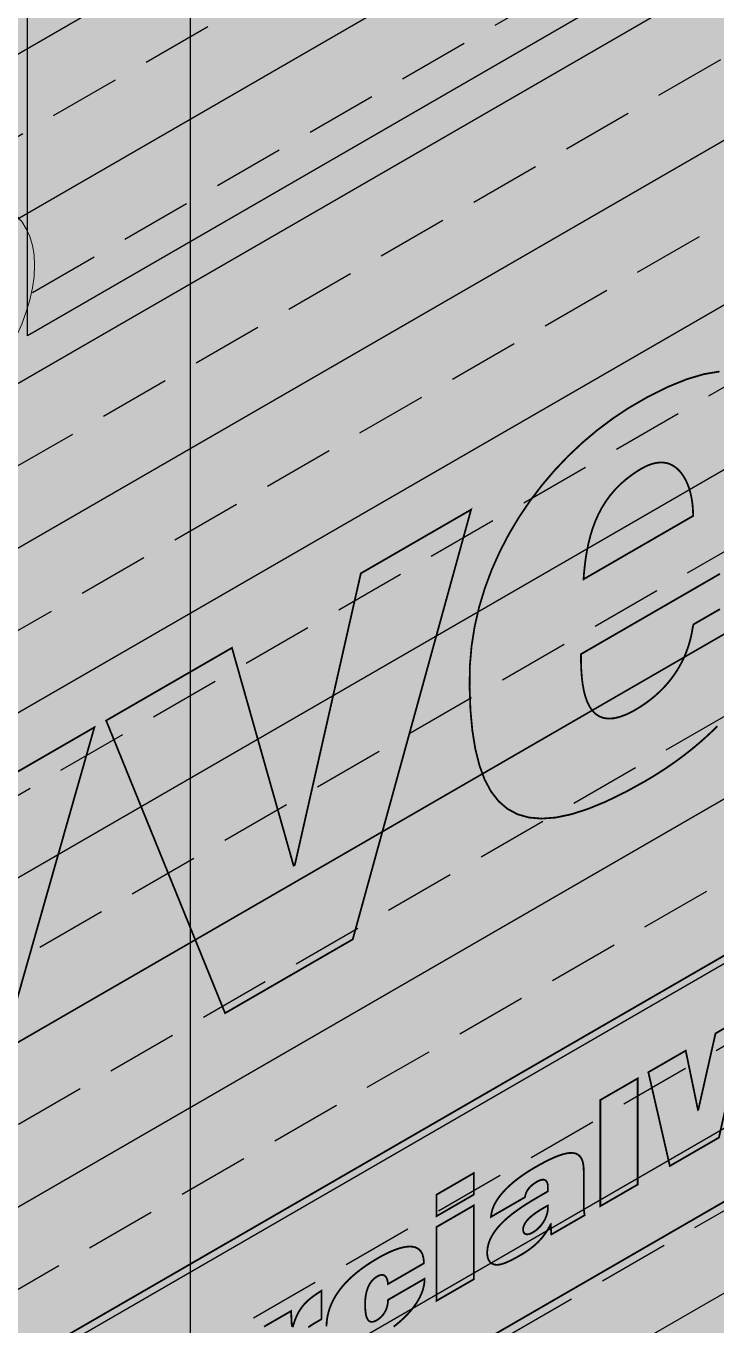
# Model space of a CAD drawing. Extents: x -71.6 to -20.6, y 313.3 to 379.3.
# Drawn here: x -48.71 to -46.894, y 361.529 to 364.944 of the extents above; entities that cross this region are included whole.
import ezdxf

# ---------------------------------------------------------------- set-up
doc = ezdxf.new("R2010")
doc.units = 0
doc.header["$LTSCALE"] = 1.5
doc.header["$MEASUREMENT"] = 0
doc.linetypes.add('DASHED', pattern=[0.75, 0.5, -0.25])
for name, color, linetype in [('DUPONTLOGO', 250, 'CONTINUOUS'), ('FASTENING', 250, 'CONTINUOUS'), ('StraightFlash', 252, 'CONTINUOUS'), ('STRUCTURE', 250, 'CONTINUOUS'), ('TEXT', 7, 'CONTINUOUS')]:
    doc.layers.add(name, color=color, linetype=linetype)
doc.layers.add('EXTERIOR INSULATION', color=7, linetype='CONTINUOUS', true_color=0xcdd69f)
doc.layers.add('Tyvek CommercialWrap', color=7, linetype='DASHED', true_color=0x00538e)
doc.layers.add('Metal Stud', color=250, linetype='CONTINUOUS', lineweight=18)
doc.styles.add('DETAILS', font='sanss___.ttf', dxfattribs={"height": 1})
doc.dimstyles.new('TYVEKDETAILS', dxfattribs={"dimscale": 6, "dimtxt": 1.5, "dimasz": 0.1, "dimexe": 0.75, "dimexo": 0.75, "dimgap": 0.75, "dimtad": 0, "dimtih": 1, "dimtoh": 1, "dimdec": 4, "dimzin": 0, "dimdsep": 46, "dimlunit": 4, "dimtxsty": 'DETAILS', "dimcen": 0.0625, "dimadec": 0, "dimazin": 0, "dimtfac": 1, "dimtdec": 4, "dimtofl": 0, "dimtmove": 0, "dimatfit": 3, "dimfxl": 1, "dimfrac": 2, "dimtolj": 1, "dimtzin": 0, "dimarcsym": 0})

# ---------------------------------------------------------------- blocks, each defined once
blk = doc.blocks.new('SS-DGG 3')
at = {"layer": 'STRUCTURE', "linetype": 'Continuous'}
h = blk.add_hatch(dxfattribs=at)
h.set_pattern_fill('AR-SAND', color=256, scale=0.25, style=0)
h.set_pattern_definition([(37.50000000000001, (79.94024496704947, -57.0570559457297), (-0.01574833952740204, 0.4817059422532897), [0, -0.38, 0, -0.425, 0, -0.40625]), (7.499999999999999, (79.94024496704947, -57.0570559457297), (0.4424441763169318, 0.7055365163074351), [0, -0.205, 0, -0.3425, 0, -0.13125]), (327.5, (79.63274496704952, -57.0570559457297), (0.7785354654378738, 0.001414763384241124), [0, -0.125, 0, -0.45, 0, -0.5875]), (317.5, (79.63274496704952, -57.0570559457297), (0.7515316511430733, 0.2194188912335623), [0, -0.0625, 0, -0.295, 0, -0.3375])])
h.paths.add_polyline_path([(-9.361529335875048, -9.008011674475199, -0.02073115222964427), (-9.115622553334788, -7.541162660856372, -0.04506024657635373), (-8.785786544606253, -6.46581211310172, -0.06032015627787331), (-8.316433437085834, -5.623101134866914, -0.02256722528568555), (-7.112550708383765, -4.106433066110213), (-7.383183647066403, -3.950183066110213, 0.02256722528565227), (-8.58706637576688, -5.466851134864584, 0.06032015627807897), (-9.056419483289119, -6.309562113102089, 0.04506024657631969), (-9.386255492017312, -7.384912660855946, 0.02073115222964958), (-9.632162274557686, -8.851761674475142, -0.04479910819462923), (-9.82971288773956, -9.75997099879686, -0.0209138494887252), (-10.02612959102544, -10.30559914432922, -0.05565526587534104), (-10.35505439201643, -10.90976141895965, -0.01612494577826756), (-10.96881070110408, -11.73066645620247, -0.03370422444087456), (-11.47628092022478, -12.28462234043417), (-12.5013315534427, -13.26236729944793), (-12.99228557306083, -13.53026127893995), (-12.72165263437807, -13.68651127893995), (-12.23069861476017, -13.41861729944793), (-11.20564798154214, -12.44087234043417, 0.03370422444086479), (-10.69817776242155, -11.88691645620264, 0.01612494577826873), (-10.0844214533339, -11.06601141895979, 0.05565526587535749), (-9.7554966523428, -10.46184914432916, 0.02091384948871565), (-9.559079949056922, -9.91622099879703, 0.04479910819463601)])
h.paths.add_polyline_path([(0, 0), (-0.2852014616937595, 0.1559884672348915), (-7.383183647066403, -3.950183066110213), (-7.112550708383765, -4.106433066110213)])
at = {"layer": 'STRUCTURE', "true_color": 0xffff42}
blk.add_hatch(color=51, dxfattribs=at).paths.add_polyline_path([(0, -1.77635683940025e-15), (-7.112550708383793, -4.106433066110226, 0.02256722528569491), (-8.31643343708631, -5.623101134867569, 0.0603201562778148), (-8.785786544606207, -6.465812113101604, 0.04506024657639199), (-9.115622553334958, -7.541162660857156, 0.02073115222963103), (-9.361529335875034, -9.00801167447508, -0.0447991081947474), (-9.55907994905758, -9.916220998799123, -0.02091384948866261), (-9.755496652343071, -10.46184914432983, -0.05565526587532155), (-10.08442145333406, -11.06601141896001, -0.01612494577827549), (-10.698177762422, -11.8869164562032, -0.03370422444084319), (-11.20564798154232, -12.44087234043434), (-12.23069861476006, -13.41861729944793), (-12.72165263437819, -13.68651127893995), (-12.72165263437807, -23.68184241370699), (0, -16.33699284071213)])
blk = doc.blocks.new('CW logo')
at = {"layer": 'DUPONTLOGO', "lineweight": 35, "true_color": 0x00538e}
h = blk.add_hatch(color=154, dxfattribs=at)
h.paths.add_polyline_path([(0, 2.355096879958069), (-0.3621389315858323, 2.146073815514114), (-0.3621267194413349, 2.410881955815739), (0.6981072376104294, 3.023027908627228), (0.6981072376104294, 2.758195344036608), (0.3277128963750329, 2.544336270389522), (0.3277128963750329, 1.443020659400418), (0, 1.253817905402343)])
h.paths.add_polyline_path([(1.520582954322208, 3.081597353419966), (1.073215466604552, 1.510114181020867), (0.7864376784334581, 1.344529714393389), (0.9027461421961789, 1.746638994771274), (0.5586323358219261, 2.526237872311299), (0.891291150699999, 2.718310480255695), (1.053492853314197, 2.151544856228725), (1.056814556605218, 2.153449950763161), (1.233756317573352, 2.916025098936984)])
h.paths.add_polyline_path([(1.864513578530023, 2.330281802431159), (1.551540740508699, 3.099500357186912), (1.88256312803037, 3.290595993575153), (2.044764830644453, 2.718212783100057), (2.048062109646594, 2.720093453345726), (2.221767652334734, 3.486429942010773), (2.511830507363698, 3.653882866739423), (2.200420823832474, 2.524235080621224)])
h.paths.add_polyline_path([(2.801136209436436, 3.274134022853559), (2.801164661375992, 3.252907077126793), (2.801857902138977, 3.232514688332571), (2.803285357539266, 3.213101187573443), (2.805516453390396, 3.194810905952409), (2.808620615506243, 3.177788174572015), (2.812667269700341, 3.162177324535264), (2.817725841786682, 3.14812268694493), (2.82386575757846, 3.13576859290356), (2.831156442889778, 3.125259373514155), (2.839667323534286, 3.116739359879489), (2.849467825325632, 3.110352883102223), (2.86062737407758, 3.106244274285245), (2.873215395603665, 3.104557864531216), (2.88730131571765, 3.105437984943023), (2.902954560233411, 3.109028966623441), (2.920244554964484, 3.115475140675244), (2.939240725724517, 3.124920838201092), (2.955266474176256, 3.134408069732558), (2.969538514052033, 3.143865374353481), (2.98312694873232, 3.153873422032916), (2.996020216811075, 3.164418786621695), (3.008206756882146, 3.175488041970766), (3.01967500753949, 3.187067761931189), (3.030413407376727, 3.19914452035357), (3.040410394987816, 3.211704891088971), (3.049654408966717, 3.224735447988337), (3.058133887906706, 3.238222764902503), (3.065837270402426, 3.252153415682415), (3.072752995047153, 3.266513974178906), (3.078869500434735, 3.281291014242925), (3.084175225159242, 3.296471109725303), (3.088658607814637, 3.312040834477102), (3.092308086994194, 3.327986762349155), (3.095112101292102, 3.344295467192296), (3.096964878988615, 3.352165235581651), (3.102717390983571, 3.355485791286128), (3.113250071070297, 3.36156563101099), (3.127885415109859, 3.370013675131418), (3.145945918963207, 3.380438844022365), (3.166754078491522, 3.392450058058898), (3.189632389555641, 3.405656237616199), (3.213903348016288, 3.419666303069221), (3.238889449734984, 3.43408917479303), (3.263913190572566, 3.44853377316258), (3.288297066389759, 3.462609018553053), (3.311363573048084, 3.475923831339514), (3.332435206408149, 3.488087131896918), (3.350834462330795, 3.498707840600332), (3.365883836677654, 3.507394877824936), (3.376905825309336, 3.51375716394557), (3.383222924086795, 3.517403619337529), (3.383853035125981, 3.510665757993706), (3.381199987440596, 3.488289877562465), (3.377457391180428, 3.465977181634457), (3.372679266513956, 3.443760977387228), (3.366919633609314, 3.42167457199821), (3.360232512635093, 3.399751272645062), (3.352671923758976, 3.378024386505444), (3.34429188714978, 3.356527220756789), (3.335146422975299, 3.335293082576641), (3.325289551404353, 3.31435527914266), (3.314775292604622, 3.293747117632392), (3.303657666744812, 3.273501905223384), (3.291990693993057, 3.25365294909318), (3.279828394517381, 3.23423355641944), (3.267224788486374, 3.215277034379596), (3.254233896068286, 3.196816690151195), (3.240909737431025, 3.178885830912009), (3.227431981641644, 3.161589973072637), (3.214632874049357, 3.145364617457062), (3.201454490495394, 3.12955698019573), (3.187914330874946, 3.114163704751491), (3.174029895083436, 3.099181434586853), (3.159818683015942, 3.084606813164783), (3.145298194567545, 3.070436483947901), (3.130485929633551, 3.056667090398946), (3.11539938810904, 3.043295275980654), (3.10005606988932, 3.030317684155762), (3.084473474869469, 3.017730958386892), (3.068669102944796, 3.005531742136895), (3.052660454010606, 2.993716678868395), (3.036465027961526, 2.982282412044242), (3.020100324693544, 2.971225585127058), (3.003583844101058, 2.960542841579581), (2.986933086079944, 2.950230824864661), (2.970165550525053, 2.940286178444808), (2.918866454831573, 2.911971086173821), (2.866978516865174, 2.886638987691072), (2.818953634541685, 2.86693335414418), (2.774712742760926, 2.852864341209738), (2.734176776422487, 2.844442104564791), (2.697266670426416, 2.841676799886159), (2.663903359671963, 2.844578582850886), (2.634007779059402, 2.853157609135565), (2.607500863488326, 2.86742403441724), (2.584303547858553, 2.887388014372732), (2.564336767069676, 2.913059704679085), (2.547521456021741, 2.944449261013006), (2.533778549614226, 2.981566839051425), (2.523028982747064, 3.024422594471162), (2.515193690320189, 3.073026682949262), (2.510193607232964, 3.127389260162431), (2.507949668385436, 3.187520481787715), (2.508668727544546, 3.243695677437017), (2.513149438641221, 3.295571807666988), (2.521295421501463, 3.346845865000091), (2.532939308275445, 3.397374493737743), (2.547913731112999, 3.44701433818102), (2.566051322163958, 3.495622042631112), (2.587184713578495, 3.543054251389322), (2.611146537506443, 3.589167608756838), (2.637769426097748, 3.633818759034739), (2.66688601150247, 3.676864346524439), (2.698328925870442, 3.71816101552713), (2.731930801351496, 3.757565410343773), (2.767524270095578, 3.794934175275898), (2.804941964253089, 3.830123954624582), (2.844016515973294, 3.862991392691015), (2.884580557406821, 3.893393133776385), (2.926466720703161, 3.921185822181997), (2.975674411106638, 3.94968576244969), (3.02962415495449, 3.97665441564186), (3.079171836824912, 3.996754242031329), (3.124459865700828, 4.010171888041214), (3.165630650565731, 4.017094000094517), (3.202826600402659, 4.017707224614469), (3.236190124194536, 4.012198208024074), (3.265863630924628, 4.000753596746563), (3.291989529576199, 3.983560037205052), (3.314710229132288, 3.960804175822545), (3.334168138575933, 3.932672659022273), (3.350505666890399, 3.899352133227239), (3.363865223059065, 3.861029244860674), (3.374389216064628, 3.817890640345581), (3.382220054890581, 3.770122966105191), (3.387500148519848, 3.717912868562507), (3.390371905935581, 3.661446994140761), (3.390739528805057, 3.614537661694044), (3.382540435834699, 3.609803968733786), (3.364102100000196, 3.599158715550743), (3.336810283493719, 3.583401962927041), (3.302050748507099, 3.563333771644579), (3.261209257232736, 3.539754202485483), (3.215671571862572, 3.513463316231764), (3.166823454589121, 3.485261173665435), (3.116050667604213, 3.455947835568509), (3.06473897310002, 3.426323362722997), (3.014274133269055, 3.397187815910911), (2.966041910303147, 3.369341255914378), (2.921428066394469, 3.343583743515296), (2.88181836373542, 3.320715339495791), (2.848598564517602, 3.301536104637876), (2.823154430933982, 3.286846099723448), (2.806871725176052, 3.277445385534634)])
h.paths.add_polyline_path([(3.485382663093787, 3.266098431804039), (3.485382663093787, 4.632271031672644), (3.796743498047363, 4.81200937372023), (3.796719073758368, 3.445861198140506)])
h.paths.add_polyline_path([(3.796743498047363, 3.975697297344027), (4.080260643649808, 4.559437802159664), (4.419465167954513, 4.755271750595284), (4.140881728710497, 4.195173957439124), (4.460449124735987, 3.82905386676191), (4.091715635145988, 3.616147340382099)])
h.paths.add_polyline_path([(3.007181109452631, 3.586078199563417), (3.030992503055472, 3.599825856569396), (3.052283283362272, 3.612118221725837), (3.070246854118409, 3.622489601640837), (3.084076619069151, 3.63047430292238), (3.096108346535289, 3.637420896017761), (3.095959459094047, 3.646757024399108), (3.095514390518815, 3.655907674574791), (3.094775531433015, 3.664858297895307), (3.093745272459614, 3.673594345711309), (3.09242600422192, 3.682101269372993), (3.090820117343014, 3.690364520231128), (3.088930002445977, 3.698369549636027), (3.086758050154231, 3.706101808938115), (3.084306651090628, 3.713546749488046), (3.081578195878706, 3.720689822636131), (3.078575075141089, 3.727516479732913), (3.075299679501427, 3.734012172128815), (3.071754399582801, 3.740162351174376), (3.067941626008064, 3.745952468220025), (3.063863749400753, 3.751367974616301), (3.059523160383719, 3.756394321713628), (3.054921920602852, 3.760985266962393), (3.050060361436749, 3.765067877857405), (3.044938403642959, 3.768623305117671), (3.039555978917633, 3.771633175096553), (3.033913018957605, 3.774079114147639), (3.028009455458914, 3.775942748624061), (3.021845220118394, 3.777205704879407), (3.015420244632537, 3.777849609267037), (3.008734460697383, 3.777856088140425), (3.001787800009993, 3.777206767852817), (2.994580194266291, 3.775883274757916), (2.987111575163226, 3.773867235208968), (2.979381874397063, 3.771140275559333), (2.971391023664296, 3.767684022162598), (2.963138954661644, 3.763480101372011), (2.954625599085034, 3.758510139541045), (2.940516394299721, 3.749336474992674), (2.922359110850721, 3.735953560200642), (2.905929727133184, 3.721813628970494), (2.891138902144576, 3.70695476051435), (2.877897294881905, 3.691415034043757), (2.866115564342522, 3.675232528770721), (2.855704369523664, 3.65844532390679), (2.846574369422797, 3.641091498663855), (2.838636223037156, 3.623209132253805), (2.831800589363866, 3.604836303888192), (2.825978127400276, 3.586011092779018), (2.821079496143739, 3.56677157813806), (2.817015354591376, 3.547155839176981), (2.813696361740426, 3.527201955107671), (2.81103317658858, 3.506948005141909), (2.808936458132393, 3.486432068491355), (2.807884618182243, 3.471013123987063), (2.812539350735506, 3.473700562936074), (2.822739432540061, 3.479589643954114), (2.837678267341062, 3.488214673649509), (2.856549258883661, 3.499109958630356), (2.878545810913465, 3.51180980550464), (2.902861327175629, 3.525848520880686), (2.928689211415076, 3.540760411366364), (2.955222867377756, 3.556079783569999), (2.981655698808368, 3.571340944099575)], flags=16)
at = {"layer": 'DUPONTLOGO', "true_color": 0xe0393d}
h = blk.add_hatch(color=242, dxfattribs=at)
edge = h.paths.add_edge_path()
edge.add_spline(control_points=[(1.363205048766872, 4.296119543481154), (1.363192836622375, 4.60051945609689), (0.8881770538646379, 4.523900461803692), (0.2320185324475688, 4.145055316607227), (-0.424139988969614, 3.766234595699757), (-0.9012074119951876, 3.293160543910062), (-0.9011951998508039, 2.988760631294326), (-0.9011951998508039, 2.681967138365962), (-0.4241155646807329, 2.759831771393237), (0.2320429567363362, 3.138676916589588), (0.8882014781536327, 3.517497637497172), (1.363180624477764, 3.989326050552677), (1.363205048766872, 4.296119543481154)], knot_values=[0, 0, 0, 0, 1, 1, 1, 2, 2, 2, 3, 3, 3, 4, 4, 4, 4], degree=3, periodic=0)
edge = h.paths.add_edge_path(flags=16)
edge.add_spline(control_points=[(0.2320307445920662, 4.11462265263242), (-0.398005999841871, 3.750871717978839), (-0.8728141761439474, 3.27936082067913), (-0.8728263882882175, 3.005124904860281)], knot_values=[1, 1, 1, 1, 2, 2, 2, 2], degree=3, periodic=0)
edge.add_spline(control_points=[(-0.8728263882882175, 3.005124904860281), (-0.8728263882882175, 2.728519833017685), (-0.398005999841871, 2.805431918777799), (0.2320307445920662, 3.169182853431266)], knot_values=[0, 0, 0, 0, 1, 1, 1, 1], degree=3, periodic=0)
edge.add_spline(control_points=[(0.2320307445920662, 3.169182853431266), (0.8619820040148625, 3.532884939506971), (1.336802392460982, 4.00427371536216), (1.336802392460982, 4.280878787204756)], knot_values=[3, 3, 3, 3, 4, 4, 4, 4], degree=3, periodic=0)
edge.add_spline(control_points=[(1.336802392460982, 4.280878787204756), (1.336802392460982, 4.555139127312486), (0.8619820040148625, 4.478324738708011), (0.2320307445920662, 4.11462265263242)], knot_values=[2, 2, 2, 2, 3, 3, 3, 3], degree=3, periodic=0)
at = {"layer": 'DUPONTLOGO', "color": 154, "lineweight": 35, "true_color": 0x00538e, "const_width": 0.004706596863467137}
for points in [[(3.159818683015942, 3.084606813164783), (3.145298194567545, 3.070436483947901), (3.130485929633551, 3.056667090398946), (3.11539938810904, 3.043295275980654), (3.10005606988932, 3.030317684155762), (3.084473474869469, 3.017730958386892), (3.068669102944796, 3.005531742136895), (3.052660454010606, 2.993716678868395), (3.036465027961526, 2.982282412044242), (3.020100324693544, 2.971225585127058), (3.003583844101058, 2.960542841579581), (2.986933086079944, 2.950230824864661), (2.970165550525053, 2.940286178444808), (2.918866454831573, 2.911971086173821), (2.866978516865174, 2.886638987691072), (2.818953634541685, 2.86693335414418), (2.774712742760926, 2.852864341209738), (2.734176776422487, 2.844442104564791), (2.697266670426416, 2.841676799886159), (2.663903359671963, 2.844578582850886), (2.634007779059402, 2.853157609135565), (2.607500863488326, 2.86742403441724), (2.584303547858553, 2.887388014372732), (2.564336767069676, 2.913059704679085), (2.547521456021741, 2.944449261013006), (2.533778549614226, 2.981566839051425), (2.523028982747064, 3.024422594471162), (2.515193690320189, 3.073026682949262), (2.510193607232964, 3.127389260162431), (2.507949668385436, 3.187520481787715), (2.508668727544546, 3.243695677437017), (2.513149438641221, 3.295571807666988), (2.521295421501463, 3.346845865000091), (2.532939308275445, 3.397374493737743), (2.547913731112999, 3.44701433818102), (2.566051322163958, 3.495622042631112), (2.587184713578495, 3.543054251389322), (2.611146537506443, 3.589167608756838), (2.637769426097748, 3.633818759034739), (2.66688601150247, 3.676864346524439), (2.698328925870442, 3.71816101552713), (2.731930801351496, 3.757565410343773), (2.767524270095578, 3.794934175275898), (2.804941964253089, 3.830123954624582), (2.844016515973294, 3.862991392691015), (2.884580557406821, 3.893393133776385), (2.926466720703161, 3.921185822181997), (2.975674411106638, 3.94968576244969), (3.02962415495449, 3.97665441564186), (3.079171836824912, 3.996754242031329), (3.124459865700828, 4.010171888041214), (3.165630650565731, 4.017094000094517)], [(3.166823454589121, 3.485261173665435), (3.116050667604213, 3.455947835568509), (3.06473897310002, 3.426323362722997), (3.014274133269055, 3.397187815910911), (2.966041910303147, 3.369341255914378), (2.921428066394469, 3.343583743515296), (2.88181836373542, 3.320715339495791), (2.848598564517602, 3.301536104637876), (2.823154430933982, 3.286846099723448), (2.806871725176052, 3.277445385534634), (2.801136209436436, 3.274134022853559), (2.801164661375992, 3.252907077126793), (2.801857902138977, 3.232514688332571), (2.803285357539266, 3.213101187573443), (2.805516453390396, 3.194810905952409), (2.808620615506243, 3.177788174572015), (2.812667269700341, 3.162177324535264), (2.817725841786682, 3.14812268694493), (2.82386575757846, 3.13576859290356), (2.831156442889778, 3.125259373514155), (2.839667323534286, 3.116739359879489), (2.849467825325632, 3.110352883102223), (2.86062737407758, 3.106244274285245), (2.873215395603665, 3.104557864531216), (2.88730131571765, 3.105437984943023), (2.902954560233411, 3.109028966623441), (2.920244554964484, 3.115475140675244), (2.939240725724517, 3.124920838201092), (2.955266474176256, 3.134408069732558), (2.969538514052033, 3.143865374353481), (2.98312694873232, 3.153873422032916), (2.996020216811075, 3.164418786621695), (3.008206756882146, 3.175488041970766), (3.01967500753949, 3.187067761931189), (3.030413407376727, 3.19914452035357), (3.040410394987816, 3.211704891088971), (3.049654408966717, 3.224735447988337), (3.058133887906706, 3.238222764902503), (3.065837270402426, 3.252153415682415), (3.072752995047153, 3.266513974178906), (3.078869500434735, 3.281291014242925), (3.084175225159242, 3.296471109725303), (3.088658607814637, 3.312040834477102), (3.092308086994194, 3.327986762349155), (3.095112101292102, 3.344295467192296), (3.096964878988615, 3.352165235581651), (3.102717390983571, 3.355485791286128), (3.113250071070297, 3.36156563101099), (3.127885415109859, 3.370013675131418), (3.145945918963207, 3.380438844022365), (3.166754078491522, 3.392450058058898)], [(1.864513578530023, 2.330281802431159), (1.551540740508699, 3.099500357186912), (1.88256312803037, 3.290595993575153), (2.044764830644453, 2.718212783100057), (2.048062109646594, 2.720093453345726), (2.221767652334734, 3.486429942010773), (2.511830507363698, 3.653882866739423), (2.200420823832474, 2.524235080621224), (1.864513578530023, 2.330281802431159)], [(4.485531244270874, 2.589692125674674), (4.485531244270874, 3.236642690174904), (0, 0.64695056450023), (0, 0), (4.485531244270874, 2.589692125674674)], [(1.520582954322208, 3.081597353419966), (1.073215466604552, 1.510114181020867), (0.7864376784334581, 1.344529714393389), (0.9027461421961789, 1.746638994771274), (0.5586323358219261, 2.526237872311299), (0.891291150699999, 2.718310480255695), (1.053492853314197, 2.151544856228725), (1.056814556605218, 2.153449950763161), (1.233756317573352, 2.916025098936984), (1.520582954322208, 3.081597353419966)], [(2.978342454425729, 2.174941928597491), (3.07667464155486, 2.231703976011431), (3.108865854331043, 2.075925861379005), (3.109842825887199, 2.076512044312722), (3.155052184649094, 2.276937759062321), (3.268503006610217, 2.342394853326255), (3.31300406099399, 2.193797479631712), (3.314029881128135, 2.194383662565428), (3.345781456703889, 2.387066877732423), (3.437177145784176, 2.439798917476992), (3.379926612592044, 2.127705353856413), (3.251747944421709, 2.053748607053762), (3.208565801638883, 2.19836482165681), (3.207637678660262, 2.197803063012088), (3.164064747254997, 2.003117056154906), (3.034909107528279, 1.92852527784089), (2.978342454425729, 2.174941928597491)], [(2.950205673607798, 2.158626503609412), (2.950205673607798, 1.879603427165307), (2.851824637900904, 1.82284137975148), (2.851824637900904, 2.101864456195472), (2.950205673607798, 2.158626503609412)], [(2.519165823022718, 1.909840696828951), (2.519190247311599, 1.853298468015282), (2.420784787315711, 1.796463147734698), (2.420784787315711, 1.853005376548367), (2.519165823022718, 1.909840696828951)], [(2.519165823022718, 1.824844171441555), (2.519190247311599, 1.630780983951581), (2.420784787315711, 1.573970087959879), (2.420784787315711, 1.76798442687209), (2.519165823022718, 1.824844171441555)], [(2.131350981479841, 1.507206593671867), (2.132092365359995, 1.519601310806593), (2.133809859478447, 1.531740736077609), (2.136484906988926, 1.543627019194446), (2.140098951044706, 1.555262309866407), (2.144633434799061, 1.566648757803137), (2.150069801405834, 1.577788512713937), (2.156389494018413, 1.588683724308225), (2.163573955789957, 1.599336542295418), (2.171604629874196, 1.609749116384933), (2.180462959424517, 1.619923596286185), (2.190130387594195, 1.629862131708819), (2.200588357536844, 1.639566872361911), (2.211818312405967, 1.649039967955218), (2.22380169535495, 1.65828356819793), (2.23651994953741, 1.667299822799578), (2.249954518106506, 1.676090881469577), (2.264086844215967, 1.684658893917344), (2.274804258001609, 1.690739156523705), (2.284804004570105, 1.696034360274552), (2.294778311754726, 1.700909922253004), (2.304648084117389, 1.705283460046076), (2.314334226220581, 1.709072591241011), (2.323757642625992, 1.712194933424712), (2.33283923789611, 1.714568104184309), (2.341499916592966, 1.716109721107046), (2.349660583278705, 1.716737401779824), (2.357242142515588, 1.716368763789774), (2.364165498865646, 1.714921424724139), (2.370351556891137, 1.712313002169822), (2.375721221154208, 1.708461113714066), (2.380195396216891, 1.703283376943773), (2.383694986641444, 1.696697409446188), (2.3861408969899, 1.688620828808439), (2.387454031824518, 1.67897125261743), (2.38750595264321, 1.672491148502672), (2.385893364296635, 1.671560937449954), (2.382717324644432, 1.669728859725524), (2.37819224986572, 1.667118599901642), (2.37253255613939, 1.663853842550452), (2.36595265964479, 1.660058272243873), (2.358666976560585, 1.655855573554049), (2.35088992306612, 1.65136943105324), (2.342835915340402, 1.646723529313363), (2.334719369562549, 1.642041552906676), (2.326754701911568, 1.637447186405211), (2.319156328566351, 1.633064114381114), (2.312138665706016, 1.629016021406528), (2.305916129509797, 1.625426592053486), (2.300703136156585, 1.622419510894019), (2.296714101825387, 1.6201184625005), (2.294163442695435, 1.618647131444732), (2.293265574945622, 1.618129202299087), (2.293077857974708, 1.619820392574979), (2.292863088182003, 1.621460341174952), (2.292620058956231, 1.623048049524414), (2.292347563686462, 1.624582519048431), (2.292044395761764, 1.626062751172526), (2.291709348570862, 1.627487747321879), (2.291341215502484, 1.628856508921785), (2.290938789945812, 1.630168037397652), (2.290500865289459, 1.631421334174661), (2.290026234922721, 1.632615400678105), (2.289513692233982, 1.633749238333394), (2.288962030612879, 1.634821848565707), (2.288370043447571, 1.63583223280034), (2.287736524127354, 1.636779392462699), (2.287060266041181, 1.637662328978081), (2.286340062577779, 1.638480043771665), (2.285574707125988, 1.639231538268746), (2.284763098744861, 1.63988139755304), (2.283915540600447, 1.640437441278095), (2.283033023095641, 1.640921458179605), (2.282113451996793, 1.641330674439246), (2.281154733071389, 1.641662316238126), (2.280154772086121, 1.641913609757808), (2.279111474808133, 1.642081781179627), (2.278022747004229, 1.642164056684919), (2.276886494441214, 1.642157662455134), (2.275700622886234, 1.642059824671719), (2.274463038106205, 1.641867769515784), (2.273171645868047, 1.641578723169005), (2.27182435193879, 1.641189911812603), (2.270419062085239, 1.640698561628028), (2.268953682074311, 1.640101898796729), (2.267426117673267, 1.639397149499928), (2.265834274648682, 1.638581539919073), (2.263827784566047, 1.637445121670794), (2.260196623448905, 1.635057582530635), (2.256811198390551, 1.632391838629474), (2.253667847949828, 1.6294595400052), (2.25076291068649, 1.626272336696161), (2.248092725160063, 1.622841878740587), (2.245653629929734, 1.619179816176484), (2.243441963555142, 1.615297799042196), (2.241454064595587, 1.611207477375956), (2.239686271610481, 1.606920501215768), (2.238134923159464, 1.602448520599978), (2.236796357801722, 1.597803185566704), (2.235666914096669, 1.592996146154178), (2.234742930603829, 1.588039052400518), (2.234020745882617, 1.582943554343956), (2.233496698492331, 1.577721302022724), (2.233167126992839, 1.57238394547494), (2.233028369942986, 1.566943134738835), (2.233057767339574, 1.561201086578649), (2.233223315721034, 1.555607726798371), (2.233536702855758, 1.550301267700547), (2.234010494142581, 1.545308726278677), (2.234657254979425, 1.540657119525918), (2.235489550764555, 1.536373464435655), (2.236519946896806, 1.532484778001276), (2.237761008773987, 1.529018077216051), (2.23922530179459, 1.526000379073253), (2.240925391357109, 1.523458700566266), (2.242873842859694, 1.521420058688477), (2.245083221700838, 1.519911470433044), (2.247566093278692, 1.518959952793466), (2.250335022991749, 1.518592522762901), (2.253402576238273, 1.518836197334849), (2.256781318416301, 1.519717993502582), (2.260483814924783, 1.521264928259257), (2.264412150046383, 1.523435239753894), (2.268041625250021, 1.525820616278679), (2.271388914106865, 1.52836982377687), (2.274462130036682, 1.531068050057229), (2.27726938645867, 1.533900482928402), (2.279818796792483, 1.53685231019881), (2.282118474457207, 1.539908719677101), (2.284176532872834, 1.543054899171921), (2.286001085458452, 1.546276036491804), (2.287600245633712, 1.549557319445398), (2.2889821268177, 1.552883935841237), (2.290154842430184, 1.556241073487854), (2.291126505890702, 1.55961392019401), (2.291905230618454, 1.562987663768126), (2.292499130033093, 1.566347492018849), (2.292916317553932, 1.569678592754713), (2.293164906600509, 1.572966153784478), (2.293253010592139, 1.576195362916565), (2.294026089401882, 1.576907511973786), (2.296497632290539, 1.578334498337995), (2.300455748945751, 1.580619782773738), (2.305681557341131, 1.583636990104651), (2.311956175449154, 1.587259745154824), (2.319060721242977, 1.591361672747894), (2.326776312695642, 1.595816397707722), (2.334884067780081, 1.600497544858172), (2.343165104469108, 1.60527873902322), (2.351400540735995, 1.610033605026388), (2.359371494553557, 1.61463576769188), (2.36685908389461, 1.618958851843217), (2.37364442673254, 1.622876482304378), (2.37950864103982, 1.626262283899109), (2.384232844789722, 1.628989881451389), (2.387598155955402, 1.630932899784966), (2.389385692509336, 1.631964963723703), (2.389559369238896, 1.629551311007504), (2.389232804105859, 1.624460296327925), (2.388635740804375, 1.619379290510551), (2.38777400435356, 1.614310457133911), (2.386653419772529, 1.609255959776419), (2.385279812080398, 1.604217962016605), (2.383659006296057, 1.599198627433111), (2.381796827438734, 1.594200119604352), (2.37969910052766, 1.58922460210897), (2.377371650581608, 1.584274238525381), (2.374820302620151, 1.579351192432114), (2.372050881661949, 1.574457627407696), (2.369069212726231, 1.569595707030771), (2.365881120832114, 1.56476759487964), (2.3624924309986, 1.559975454532946), (2.358908968244918, 1.555221449569217), (2.355136557590185, 1.550507743566982), (2.351179628378191, 1.545837181161687), (2.347031022570491, 1.541215619680202), (2.342712500724815, 1.536635170813724), (2.338229541132591, 1.53209810909334), (2.333587622085929, 1.527606709050474), (2.32879222187637, 1.523163245216324), (2.323848818795568, 1.518769992122088), (2.318762891135634, 1.514429224299192), (2.313539917188223, 1.510143216278834), (2.308185375244875, 1.505914242592212)], [(1.967179843249028, 1.506128586990826), (1.974622842579947, 1.510424106790992), (1.982508336616547, 1.514975000088498), (1.990619994613894, 1.51965641761808), (1.998741485826713, 1.524343510114136), (2.006656479510411, 1.528911428311403), (2.014148644919715, 1.53323532294462), (2.021001651309689, 1.53719034474841), (2.026999167935401, 1.540651644457284), (2.031924864051575, 1.543494372805867), (2.035562408913393, 1.545593680529009), (2.037695471775805, 1.546824718361108), (2.038180027762792, 1.547068167747511), (2.038214434435872, 1.546366485541284), (2.038288869982352, 1.544848463205767), (2.038397931732106, 1.542624281617236), (2.03853621701478, 1.53980412165231), (2.038698323161043, 1.536498164187037), (2.0388788475002, 1.532816590097923), (2.03907238736258, 1.528869580261244), (2.03927354007817, 1.52476731555339), (2.039476902976958, 1.520619976850639), (2.03967707338893, 1.516537745029382), (2.03986864864396, 1.512630800965894), (2.040046226072377, 1.509009325536567), (2.040204403003827, 1.505783499617792)], [(2.042507279059123, 1.504489106580195), (2.045023481924773, 1.513274394295536), (2.047747186254355, 1.521455972446688), (2.050687167887759, 1.5290772303523), (2.053852202664302, 1.53618155733102), (2.057251066423873, 1.542812342701495), (2.060892535005564, 1.549012975782375), (2.064785384249603, 1.554826845892421), (2.068938389995424, 1.560297342350282), (2.073360328082231, 1.565467854474718), (2.078059974350253, 1.570381771584266), (2.083046104638697, 1.575082482997686), (2.08832749478745, 1.579613378033741), (2.093912920635944, 1.584017846010966), (2.09981115802384, 1.588339276248121), (2.106030982790571, 1.592621058063855), (2.112581170776139, 1.596906580776817), (2.118192272078772, 1.600421588493305), (2.118192272078772, 1.599453812971319), (2.118192272078772, 1.597200313960911), (2.118192272078772, 1.593832521260651), (2.118192272078772, 1.589521864668882), (2.118192272078772, 1.584439773984059), (2.118192272078772, 1.578757679004639), (2.118192272078772, 1.572647009529078), (2.118192272078772, 1.566279195355833), (2.118192272078772, 1.559825666283359), (2.118192272078772, 1.553457852110114), (2.118192272078772, 1.547347182634553), (2.118192272078772, 1.541665087655133), (2.118192272078772, 1.53658299697031), (2.118192272078772, 1.53227234037854), (2.118192272078772, 1.528904547678167), (2.118192272078772, 1.526651048667873), (2.118192272078772, 1.525683273145887), (2.118073457105424, 1.525590139827386), (2.117628789656351, 1.525333011169892), (2.116894383351678, 1.524908341211244), (2.115912451799318, 1.524340539942273), (2.114725208607638, 1.52365401735392), (2.113374867384437, 1.522873183437127), (2.111903641738309, 1.522022448182724), (2.110353745276939, 1.521126221581767), (2.108767391608467, 1.52020891362497), (2.107186794341146, 1.519294934303275), (2.105654167083117, 1.518408693607626), (2.10421172344229, 1.51757460152885), (2.102901677026921, 1.51681706805789), (2.101766241445262, 1.516160503185688), (2.100847630305111, 1.515629316903073), (2.100188057214837, 1.515247919200988), (2.099829735782237, 1.51504072007026), (2.096500830950276, 1.513073577902105), (2.089711302751766, 1.508739593565451), (2.083479389646641, 1.504302472436507)]]:
    blk.add_lwpolyline(points, dxfattribs=at)
for points in [[(3.096108346535289, 3.637420896017829), (3.095959459094047, 3.646757024399108), (3.095514390518815, 3.655907674574792), (3.094775531433015, 3.664858297895307), (3.093745272459614, 3.673594345711308), (3.09242600422192, 3.682101269372993), (3.090820117343014, 3.690364520231128), (3.088930002445977, 3.698369549636027), (3.086758050154231, 3.706101808938115), (3.084306651090628, 3.713546749488046), (3.081578195878706, 3.720689822636132), (3.078575075141089, 3.727516479732913), (3.075299679501427, 3.734012172128814), (3.071754399582801, 3.740162351174376), (3.067941626008064, 3.745952468220025), (3.063863749400753, 3.751367974616301), (3.059523160383719, 3.756394321713628), (3.054921920602851, 3.760985266962393), (3.050060361436749, 3.765067877857405), (3.044938403642959, 3.768623305117671), (3.039555978917633, 3.771633175096554), (3.033913018957605, 3.774079114147639), (3.028009455458914, 3.775942748624061), (3.021845220118394, 3.777205704879407), (3.015420244632537, 3.777849609267037), (3.008734460697383, 3.777856088140425), (3.001787800009993, 3.777206767852817), (2.994580194266291, 3.775883274757916), (2.987111575163226, 3.773867235208968), (2.979381874397063, 3.771140275559333), (2.971391023664296, 3.767684022162598), (2.963138954661645, 3.763480101372011), (2.954625599085034, 3.758510139541045), (2.940516394299721, 3.749336474992674), (2.922359110850721, 3.735953560200642), (2.905929727133184, 3.721813628970494), (2.891138902144576, 3.70695476051435), (2.877897294881905, 3.691415034043757), (2.866115564342522, 3.675232528770721), (2.855704369523664, 3.65844532390679), (2.846574369422797, 3.641091498663855), (2.838636223037156, 3.623209132253805), (2.831800589363866, 3.604836303888192), (2.825978127400276, 3.586011092779017), (2.821079496143739, 3.566771578138059), (2.817015354591376, 3.54715583917698), (2.813696361740426, 3.527201955107671), (2.81103317658858, 3.506948005141908), (2.808936458132393, 3.486432068491354), (2.807884618182243, 3.471013123987063), (2.812539350735506, 3.473700562936074), (2.822739432540061, 3.479589643954114), (2.837678267341062, 3.488214673649509), (2.856549258883661, 3.499109958630356), (2.878545810913465, 3.51180980550464), (2.902861327175629, 3.525848520880686), (2.928689211415076, 3.540760411366364), (2.955222867377756, 3.556079783569999), (2.981655698808368, 3.571340944099575), (3.007181109452631, 3.586078199563417), (3.030992503055472, 3.599825856569396), (3.052283283362272, 3.612118221725837), (3.070246854118409, 3.622489601640837), (3.084076619069151, 3.63047430292238), (3.092965981959765, 3.635606632178678)], [(2.564326333206964, 1.794802296089188), (2.564704922124292, 1.79922467744575), (2.565358989247329, 1.803628902910759), (2.566279417741157, 1.808012970567802), (2.567457090771882, 1.812374878500805), (2.568882891504586, 1.816712624793581), (2.570547703105035, 1.821024207529945), (2.572442408738993, 1.825307624793709), (2.574557891571658, 1.8295608746688), (2.576885034768566, 1.833781955239033), (2.579414721495823, 1.83796886458822), (2.582137834918512, 1.842119600800174), (2.585045258202285, 1.84623216195871), (2.588127874512793, 1.850304546147754), (2.591376567015459, 1.854334751451006), (2.594782218876048, 1.858320775952393), (2.598335713260099, 1.862260617735728), (2.602027933333147, 1.866152274884826), (2.605852544401728, 1.870015852217989), (2.609794590381739, 1.873843844332782), (2.613838517662884, 1.877602058509865), (2.617974884775435, 1.881289547896927), (2.622194250250345, 1.884905365641771), (2.626487172617999, 1.888448564892201), (2.630844210408782, 1.891918198795906), (2.635255922153192, 1.895313320500691), (2.639712866381728, 1.898632983154243), (2.644205601625117, 1.901876239904482), (2.64872468641363, 1.905042143898982), (2.653260679277878, 1.908129748285546), (2.657804138748475, 1.911138106211979), (2.662345623355691, 1.91406627082597), (2.666875691630253, 1.916913295275435), (2.671384902102432, 1.919678232707952), (2.675863813303181, 1.922360136271323), (2.680302983762544, 1.924958059113465), (2.693650590782568, 1.932509151347631), (2.707396913910657, 1.939863515549405), (2.720216826661158, 1.946230845468108), (2.732120500932524, 1.951595315144914), (2.743118108623321, 1.955941098620997), (2.753219821632001, 1.959252369937531), (2.762435811856221, 1.961513303135462), (2.770776251195116, 1.962708072256078), (2.778251311546683, 1.962820851340439), (2.784871164809374, 1.961835814429605), (2.790645982881301, 1.959737135564751), (2.795585937661372, 1.956508988786823), (2.799701201047469, 1.952135548137221), (2.803001944938046, 1.946600987656893), (2.805498341231669, 1.939889481386899), (2.807200561826335, 1.931985203368527), (2.80811877862061, 1.922872327642722), (2.808300555073174, 1.915811153620893), (2.808300555073174, 1.914426150436952), (2.808300555073174, 1.911511617360134), (2.808300555073174, 1.907272345003776), (2.808300555073174, 1.901913123981103), (2.808300555073174, 1.895638744905455), (2.808300555073174, 1.888653998389941), (2.808300555073174, 1.881163675048015), (2.808300555073174, 1.873372565492787), (2.808300555073174, 1.865485460337595), (2.808300555073174, 1.857707150195779), (2.808300555073174, 1.850242425680449), (2.808300555073174, 1.843296077404943), (2.808300555073174, 1.837072895982601), (2.808300555073174, 1.831777672026533), (2.808300555073174, 1.827615196150191), (2.808300555073174, 1.824790258966686), (2.808300555073174, 1.823507651089244), (2.80830445116942, 1.822538751514571), (2.808321919043351, 1.821311844316142), (2.808353686076771, 1.820072643255912), (2.808400049852253, 1.818819281682181), (2.808461307951461, 1.817549892943589), (2.808537757956969, 1.816262610388321), (2.808629697450328, 1.814955567365018), (2.808737424014112, 1.813626897222093), (2.808861235230324, 1.812274733307845), (2.809001428681199, 1.810897208970914), (2.809158301948855, 1.809492457559486), (2.80933215261507, 1.808058612422201), (2.809523278262418, 1.806593806907472), (2.809731976473017, 1.805096174363712), (2.809958544828532, 1.803563848139333), (2.810203280911651, 1.801994961582864), (2.810466482304264, 1.800387648042602), (2.810664366307492, 1.799034940873867), (2.809545716040475, 1.798389302056876), (2.80695205597101, 1.796892348389974), (2.803077626072763, 1.794656187178475), (2.798116666319856, 1.791792925727805), (2.79226341668641, 1.788414671343276), (2.785712117146431, 1.784633531330201), (2.778657007673928, 1.780561612993893), (2.77129232824268, 1.776311023639778), (2.763812318827036, 1.771993870573056), (2.756411219400547, 1.767722261099152), (2.749283269937791, 1.76360830252338), (2.74262271041232, 1.759764102151053), (2.736623780798482, 1.756301767287482), (2.731480721069943, 1.753333405238095), (2.727387771200824, 1.750971123308091), (2.724539171165361, 1.749327028802895), (2.723129160937447, 1.748513229027935), (2.723004777779238, 1.748544106353279), (2.722970912876121, 1.749088932882273), (2.722910718717458, 1.750057350669408), (2.722827874500695, 1.751390167922978), (2.722726059422826, 1.75302819285173), (2.722608952681185, 1.754912233663845), (2.722480233473448, 1.756983098568071), (2.722343580996267, 1.759181595772702), (2.722202674447431, 1.761448533486373), (2.722061193023933, 1.763724719917377), (2.721922815922994, 1.765950963274236), (2.721791222342404, 1.768068071765583), (2.721670091478813, 1.770016853599827), (2.721563102529672, 1.771738116985262), (2.72147393469254, 1.773172670130634), (2.721406267164411, 1.774261321244239), (2.721363779142848, 1.774944878534598), (2.721149545426442, 1.774763622989667), (2.717864691939099, 1.768484412008661), (2.714435649763686, 1.762470799844436), (2.710861309730149, 1.756710720894148), (2.707140562668883, 1.751192109555063), (2.703272299409946, 1.745902900224337), (2.699255410783849, 1.740831027299009), (2.695088787620648, 1.735964425176235), (2.690771320750514, 1.731291028253281), (2.686301901003958, 1.726798770927303), (2.681679419210923, 1.722475587595454), (2.67690276620192, 1.718309412654776), (2.671970832806778, 1.714288180502535), (2.666882509856009, 1.710399825535774), (2.661636688179897, 1.706632282151759), (2.656232258608611, 1.702973484747645), (2.650668111972323, 1.699411367720586), (2.644943139101088, 1.695933865467737), (2.640215834618289, 1.693187135408493), (2.636612106200346, 1.691136139782998), (2.633020974298915, 1.68912047189076), (2.629450203102238, 1.687149113301984), (2.625907556798779, 1.685231045586193), (2.622400799576781, 1.683375250313361), (2.618937695624822, 1.681590709053239), (2.615526009131145, 1.67988640337569), (2.612173504284101, 1.678271314850576), (2.608887945272045, 1.676754425047648), (2.605677096283557, 1.67534471553688), (2.602548721506764, 1.67405116788791), (2.599510585130133, 1.672882763670714), (2.596570451342131, 1.67184848445504), (2.593736084331113, 1.670957311810753), (2.591015248285203, 1.670218227307714), (2.58841570739321, 1.669640212515674), (2.585945225843261, 1.669232249004494), (2.583082083126669, 1.668896723163925), (2.580250713318492, 1.668765285947529), (2.577496818004192, 1.668853978350739), (2.574833409638927, 1.669170970355822), (2.572273500677397, 1.669724431944701), (2.5698301035751, 1.67052253309987), (2.567516230787078, 1.671573443803254), (2.565344894768032, 1.672885334037232), (2.563329107973345, 1.674466373783957), (2.561481882858061, 1.676324733025581), (2.559816231877335, 1.678468581744369), (2.558345167486095, 1.680906089922473), (2.557081702139499, 1.683645427542046), (2.556038848292701, 1.686694764585354), (2.555229618400631, 1.690062271034435), (2.554667024918444, 1.693756116871782), (2.554364080301411, 1.69778447207932), (2.554397458187964, 1.704181320917996), (2.555436991834767, 1.713919115388876), (2.557610108819972, 1.723451182539179), (2.560855615436253, 1.732782013153724), (2.565112317975604, 1.741916098017441), (2.570319022730473, 1.750857927915263), (2.576414535993194, 1.759611993632006), (2.583337664055989, 1.768182785952717), (2.591027213211191, 1.776574795662327), (2.599421989751363, 1.78479251354554), (2.608460799968384, 1.792840430387514), (2.618082450154816, 1.800723036972954), (2.62822574660288, 1.808444824086905), (2.638829495604909, 1.816010282514299), (2.64983250345324, 1.823423903039952), (2.661173576440319, 1.830690176448911), (2.672791520858254, 1.837813593525993), (2.684625142999266, 1.844798645056017), (2.687031698264263, 1.846190879630285), (2.687669652642853, 1.84655985864913), (2.688726132619763, 1.847170903825031), (2.690141080710305, 1.847989279207241), (2.691854439429676, 1.848980248844782), (2.693806151292279, 1.850109076787135), (2.695936158813652, 1.851341027083208), (2.698184404508652, 1.852641363782482), (2.700490830892363, 1.853975350934093), (2.702795380479529, 1.855308252587179), (2.705037995785233, 1.856605332791105), (2.707158619324559, 1.857831855594895), (2.709097193612479, 1.858953085047915), (2.710793661163962, 1.859934285199415), (2.712187964494206, 1.86074072009842), (2.713220046117954, 1.861337653794294), (2.71382984855029, 1.861690350336289), (2.713973966030835, 1.861780284778547), (2.713974304896851, 1.861932096754572), (2.71397505124753, 1.862266461842523), (2.713976150976919, 1.862759140625258), (2.71397754997929, 1.863385893685404), (2.713979194148692, 1.864122481605364), (2.713981029379283, 1.864944664967993), (2.713983001565566, 1.865828204355807), (2.713985056601246, 1.866748860351436), (2.713987140380596, 1.867682393537507), (2.713989198798117, 1.868604564496763), (2.713991177747289, 1.869491133811721), (2.713993023122953, 1.870317862065122), (2.713994680818928, 1.871060509839481), (2.713996096729375, 1.871694837717428), (2.713997216748453, 1.872196606281705), (2.713997986770323, 1.872541576114827), (2.713998352689259, 1.872705507799537), (2.713962818931464, 1.874599315158775), (2.71379033730841, 1.877234139541429), (2.71346707115697, 1.879727155893079), (2.712984471753771, 1.882058804951384), (2.712333990375782, 1.884209527454686), (2.711507078299746, 1.886159764140643), (2.710495186803087, 1.887889955747482), (2.709289767162318, 1.88938054301309), (2.707882270654409, 1.890611966675579), (2.706264148556215, 1.891564667472835), (2.704426852144934, 1.892219086142745), (2.702361832697193, 1.892555663423536), (2.700060541490075, 1.892554840053094), (2.697514429800208, 1.892197056769419), (2.694714948904561, 1.89146275431051), (2.691653550080559, 1.890332373414367), (2.688321684604375, 1.888786354818876), (2.68469404568657, 1.886796440768308), (2.680993874361889, 1.884533177355706), (2.677586420716921, 1.882242999668165), (2.674460322524624, 1.879929857432103), (2.671604217557956, 1.877597700374054), (2.669006743589875, 1.875250478220551), (2.666656538393909, 1.872892140698127), (2.664542239743128, 1.870526637533203), (2.662652485410149, 1.868157918452198), (2.660975913168841, 1.865789933181759), (2.659501160791592, 1.863426631448192), (2.65821686605193, 1.861071962978258), (2.657111666722699, 1.858729877498149), (2.656174200577311, 1.856404324734513), (2.655393105388612, 1.854099254413882), (2.654757018929899, 1.851818616262563), (2.654254578974019, 1.849566360007316), (2.653874423294383, 1.847346435374334), (2.653474351592422, 1.846231035458231), (2.651746296937517, 1.845234135313035), (2.648588341534946, 1.843412337495465), (2.644198566873911, 1.840879913544654), (2.638775054443272, 1.837751134999507), (2.632515885731664, 1.834140273399157), (2.625619142227947, 1.830161600282509), (2.618282905420756, 1.825929387188694), (2.610705256799179, 1.821557905656618), (2.603084277851849, 1.817161427225415), (2.595618050067628, 1.812854223434101), (2.588504654935491, 1.808750565821583), (2.581942173944185, 1.804964725927107), (2.57612868858223, 1.801610975289464), (2.571262280338829, 1.798803585447899), (2.567541030702614, 1.79665682794132), (2.565163021162334, 1.795284974308743)], [(2.701566412560851, 1.817516884770271), (2.694925058212448, 1.813579064442365), (2.68878277288718, 1.809726481182338), (2.683128087416094, 1.805956091495545), (2.677949532630237, 1.802264851887571), (2.673235639361451, 1.798649718863999), (2.66897493844067, 1.795107648930298), (2.665155960699167, 1.791635598591938), (2.661767236968331, 1.788230524354503), (2.658797298079435, 1.78488938272335), (2.656234674863867, 1.78160913020406), (2.654067898152789, 1.778386723302219), (2.652285498777587, 1.775219118523296), (2.650876007569309, 1.772103272372874), (2.649827955359456, 1.769036141356196), (2.649129872979415, 1.766014681979073), (2.648770291260234, 1.76303585074686), (2.648726807177809, 1.760452922745571), (2.648890727441653, 1.758505259056506), (2.649237244560254, 1.756696045533658), (2.649766871122438, 1.755038705589527), (2.650480119716121, 1.753546662636836), (2.651377502930131, 1.752233340087855), (2.652459533353181, 1.751112161355422), (2.653726723573868, 1.750196549851808), (2.655179586180338, 1.749499928989735), (2.656818633761418, 1.749035722181702), (2.658644378905592, 1.748817352840206), (2.660657334201574, 1.748858244377857), (2.662858012237393, 1.749171820207266), (2.665246925602219, 1.749771503740817), (2.667824586884308, 1.75067071839112), (2.67059150867226, 1.751882887570673), (2.673548203554446, 1.753421434692086), (2.677623669583681, 1.755898938521682), (2.681768884305143, 1.758806610076249), (2.685704475940838, 1.761965514091685), (2.689421826595662, 1.765352135568719), (2.692912318374965, 1.76894295950774), (2.696167333383414, 1.772714470909023), (2.699178253726586, 1.776643154773296), (2.701936461509035, 1.780705496100836), (2.704433338836338, 1.784877979892144), (2.706660267813277, 1.789137091147722), (2.708608630545086, 1.79345931486796), (2.710269809136662, 1.797821136053358), (2.711635185693012, 1.802199039704533), (2.712696142319487, 1.806569510821646), (2.713444061121095, 1.810909034405313), (2.71387032420273, 1.815194095456036), (2.713973951324306, 1.818569777439166), (2.713973951324306, 1.8186586062576), (2.713973951324306, 1.818861620582084), (2.713973951324306, 1.819162737946726), (2.713973951324306, 1.819545875886206), (2.713973951324306, 1.819994951934632), (2.713973951324306, 1.820493883626568), (2.713973951324306, 1.821026588496352), (2.713973951324306, 1.821576984078206), (2.713973951324306, 1.822128987906694), (2.713973951324306, 1.822666517516154), (2.713973951324306, 1.823173490440809), (2.713973951324306, 1.823633824215221), (2.713973951324306, 1.82403143637373), (2.713973951324306, 1.82435024445067), (2.713973951324306, 1.82457416598038), (2.713973951324306, 1.824687118497309), (2.713926494338921, 1.824670160444953), (2.713650367160767, 1.82451035455847), (2.713156159185814, 1.824224336557222), (2.712476419786867, 1.823830944070437), (2.711643698336388, 1.823349014727), (2.710690544207068, 1.822797386156026), (2.709649506771257, 1.822194895986627), (2.708553135402326, 1.821560381847803), (2.707433979472285, 1.820912681368668), (2.70632458835405, 1.820270632178222), (2.705257511420427, 1.819653071905577), (2.704265298043765, 1.819078838179735), (2.703380497596868, 1.818566768629807), (2.70263565945254, 1.818135700884795), (2.702063332983471, 1.817804472573926), (2.701696067561784, 1.81759192132597)]]:
    blk.add_lwpolyline(points, close=True, dxfattribs=at)
at = {"layer": 'DUPONTLOGO', "color": 242, "lineweight": 0, "true_color": 0xe0393d}
blk.add_open_spline([(1.363205048766872, 4.296119543481154), (1.363192836622375, 4.60051945609689), (0.8881770538646379, 4.523900461803692), (0.2320185324475688, 4.145055316607227), (-0.424139988969614, 3.766234595699757), (-0.9012074119951876, 3.293160543910062), (-0.9011951998508039, 2.988760631294326), (-0.9011951998508039, 2.681967138365962), (-0.4241155646807329, 2.759831771393237), (0.2320429567363362, 3.138676916589588), (0.8882014781536327, 3.517497637497172), (1.363180624477764, 3.989326050552677), (1.363205048766872, 4.296119543481154)], degree=3, knots=[0, 0, 0, 0, 1, 1, 1, 2, 2, 2, 3, 3, 3, 4, 4, 4, 4], dxfattribs=at)

msp = doc.modelspace()

# ---------------------------------------------------------------- hatches: boundary and pattern name
at = {"layer": 'EXTERIOR INSULATION', "linetype": 'Continuous'}
h = msp.add_hatch(color=256, dxfattribs=at)
h.paths.add_polyline_path([(-56.40723249189637, 359.7062492150835), (-56.45131333319819, 359.6810194928248), (-56.45131333319807, 350.2689479039905), (-44.22966069882, 357.3251223423904), (-44.22966069882, 373.0847649139132), (-44.68112423707566, 372.8241123185726, 0.0006656475692871671), (-51.04216399284076, 369.1515643032549, 0.196716573196068), (-53.09239077643258, 364.6127172916918, -0.2115268790280229)])
h.paths.add_polyline_path([(-57.22743447999915, 360.1797930537036), (-57.27151532130097, 360.1545633314449), (-56.45131333319819, 359.6810194928248), (-56.40723249189637, 359.7062492150835, 0.2115268790280214), (-53.09239077643258, 364.6127172916918, -0.1967165732096774), (-51.04216399250186, 369.1515643034518, -0.0006656475692349607), (-44.68112423723528, 372.8241123184807), (-44.22966069882, 373.0847649139132), (-45.04986268692278, 373.5583087525331), (-45.50132622517845, 373.2976561571923, 0.0006656475692868677), (-51.86236598094126, 369.6251081418773, 0.1967165731961947), (-53.91259276453536, 365.0862611303119, -0.2115268790280232)])
h.paths.add_polyline_path([(-56.45131333319819, 359.6810194928248), (-57.27151532130097, 360.1545633314449), (-57.27151532130085, 350.7424917426106), (-56.45131333319807, 350.2689479039905)])
h = msp.add_hatch(dxfattribs=at)
h.set_pattern_fill('ANSI33', color=250, scale=3, angle=105, style=0)
h.set_pattern_definition([(150, (-910.7792795353546, -525.1428867655304), (-0.3750000000000001, -0.649519052838329), []), (150, (-910.9165390615434, -524.6306272399709), (-0.3750000000000001, -0.649519052838329), [0.375, -0.1875])])
h.paths.add_polyline_path([(-44.68112423727462, 372.8241123184571), (-44.22966069882, 373.0847649139132), (-45.04986268692278, 373.5583087525331), (-45.50132622517481, 373.2976561571936, 0.0006656475692873087), (-51.86236598094195, 369.6251081418764, 0.1967165731961532), (-53.91259276453536, 365.0862611303119, -0.2115268790280258), (-57.22743447999926, 360.1797930537036), (-57.27151532130097, 360.1545633314449), (-56.45131333319819, 359.6810194928248), (-56.40723249189637, 359.7062492150835, 0.2115268790280228), (-53.09239077643258, 364.6127172916918, -0.1967165732096778), (-51.04216399250186, 369.1515643034518, -0.0006656475692308021)])
h.paths.add_polyline_path([(-56.45131333319819, 359.6810194928248), (-57.27151532130097, 360.1545633314449), (-57.27151532130085, 350.7424917426106), (-56.45131333319807, 350.2689479039905)])
h = msp.add_hatch(dxfattribs=at)
h.set_pattern_fill('ANSI33', color=250, scale=1.5, angle=345, style=0)
h.set_pattern_definition([(30.00000000000006, (-910.7792795353546, -525.1428867655304), (-0.1875, 0.3247595264191645), []), (30.00000000000006, (-910.5231497725748, -525.2115165286248), (-0.1875, 0.3247595264191645), [0.1874999999999999, -0.09374999999999994])])
h.paths.add_polyline_path([(-53.09239077643258, 364.6127172916918, -0.1967165732096778), (-51.04216399250186, 369.1515643034518, -0.0006656475692502623), (-44.68112423708862, 372.8241123185644), (-44.22966069882, 373.0847649139132), (-44.22966069882, 357.3251223423904), (-56.45131333319807, 350.2689479039905), (-56.45131333319819, 359.6810194928248), (-56.40723249189637, 359.7062492150835, 0.2115268790280218)])
at = {"layer": 'StraightFlash', "true_color": 0xdedede}
e = msp.add_hatch(color=254, dxfattribs=at)
e.paths.add_polyline_path([(-47.10859181127114, 365.0519402274849), (-48.70601932827674, 364.1296650205309), (-48.70601932827674, 368.0486016110335), (-47.10859181127114, 368.9708768179876)])
e.dxf.unprotected_set("ltscale", 0)
at = {"layer": 'Tyvek CommercialWrap', "true_color": 0xffffff}
msp.add_hatch(color=7, dxfattribs=at).paths.add_polyline_path([(-44.22966069881954, 371.9301488167557, 0.0006496327376603107), (-50.43545350223508, 368.3473336516536, 0.1501208881984289), (-51.98926554299283, 365.4660589879979, -0.2450035509911021), (-55.89373636095058, 358.8479402044381), (-56.45131333319819, 358.5288103572723), (-56.45131333319807, 350.2689479039905), (-44.22966069882, 357.3251223423904)])
at = {"layer": 'Tyvek CommercialWrap', "linetype": 'Continuous', "true_color": 0x00538e}
h = msp.add_hatch(dxfattribs=at)
h.set_pattern_fill('ANSI31', color=154, scale=30, angle=165, style=0)
h.set_pattern_definition([(210, (-910.7792795353546, -525.1428867655304), (1.874999999999999, -3.247595264191645), [])])
h.paths.add_polyline_path([(-44.22966069881954, 371.9301488167557, 0.0006496327376603107), (-50.43545350223508, 368.3473336516536, 0.1945430939584576), (-52.09499523065097, 364.5112890486807, -0.214564904256309), (-55.89373636095058, 358.8479402044381), (-56.45131333319819, 358.5288103572723), (-56.45131333319807, 350.2689479039905), (-44.22966069882, 357.3251223423904)])
h = msp.add_hatch(dxfattribs=at)
h.set_pattern_fill('ANSI31', color=154, scale=30, angle=225, style=0)
h.set_pattern_definition([(270, (-910.7792795353546, -525.1428867655304), (3.75, -8.881784197001252e-16), [])])
h.paths.add_polyline_path([(-44.22966069881954, 371.9301488167557, 0.0006496327376603107), (-50.43545350223508, 368.3473336516536, 0.1945430939584576), (-52.09499523065097, 364.5112890486807, -0.214564904256309), (-55.89373636095058, 358.8479402044381), (-56.45131333319819, 358.5288103572723), (-56.45131333319807, 350.2689479039905), (-44.22966069882, 357.3251223423904)])

# ---------------------------------------------------------------- linework, layer by layer
at = {"layer": 'StraightFlash', "color": 250, "flags": 128}
msp.add_lwpolyline([(-47.10859181127114, 365.0519402274849), (-48.70601932827674, 364.1296650205309), (-48.70601932827674, 368.0486016110335), (-47.10859181127114, 368.9708768179876)], close=True, dxfattribs=at).dxf.unprotected_set("ltscale", 0)

# ---------------------------------------------------------------- block references
at = {"layer": 'FASTENING', "color": 5}
msp.add_blockref('CW logo', (-50.05032038178683, 360.0185282416928), dxfattribs=at)
at = {"layer": 'Metal Stud', "color": 1}
msp.add_blockref('SS-DGG 3', (-45.04986268692278, 374.1356590217226), dxfattribs=at)

# ---------------------------------------------------------------- leaders
at = {"layer": 'TEXT'}
msp.add_leader([(-50.78295207519136, 359.2384052327629), (-40.71873410710828, 362.0435401332229), (-39.65200865427528, 362.0435401332229)], dimstyle='TYVEKDETAILS', override={"dimgap": 0.75, "dimtad": 0, "dimfxl": 3}, dxfattribs=at)

doc.saveas('drawing.dxf')
